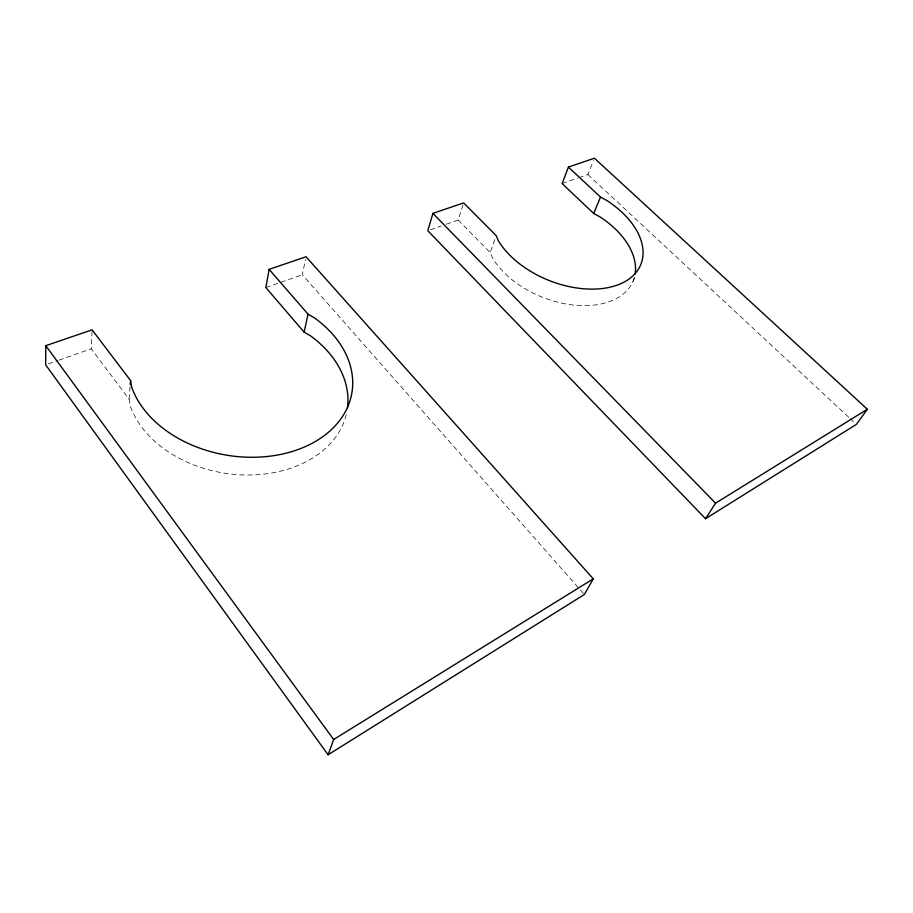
<?xml version="1.0" encoding="UTF-8"?>
<svg xmlns="http://www.w3.org/2000/svg" width="913" height="913" viewBox="0 0 913 913"><rect width="100%" height="100%" fill="white"/><g stroke="black" fill="none" stroke-linecap="round" stroke-linejoin="round"><path stroke-width="0.68" stroke-dasharray="4.57 3.42" d="M346.255 414.559A111.363 81.862 9 0 1 241.717 474.886A111.363 81.862 9 0 1 130.125 405.577L129.087 399.175L91.254 348.823L92.042 331.202M129.087 399.175L130.137 385.868M583.407 593.439L302.317 274.756L305.478 259.52M446.309 224.221L458.212 220.056L463.621 202.903M634.227 277.906A78.472 49.165 21.8 0 1 569.997 304.622A78.472 49.165 21.8 0 1 492.541 258.025L490.247 252.581L495.257 238.19M578.876 177.704L587.892 174.543L593.404 160.734M632.903 281.524L635.243 276.513M48.332 363.888L57.724 360.589M59.06 360.121L91.254 348.823M265.843 287.561L302.317 274.756M430.445 229.791L441.025 226.082M562.111 183.581L577.587 178.161M587.892 174.543L849.101 417.583M850.151 418.553L854.306 422.422M458.212 220.056L490.247 252.581"/><path stroke-width="1.37" d="M269.118 269.358L308.035 314.186L314.551 317.952A113.109 82.056 9.3 0 1 299.407 449.025A113.109 82.056 9.3 0 1 131.632 386.975L130.559 380.55L92.099 329.844L45.787 345.673L45.65 364.835L328.098 754.777L584.354 594.5L593.279 578.842L306.049 256.747L269.118 269.358L265.843 287.561L304.12 332.127L310.534 335.858A111.363 81.862 9 0 1 347.499 407.757M130.251 384.544L130.559 380.55M304.12 332.127L308.035 314.186M568.434 167.09L600.503 197.094L606.985 200.598A79.477 49.005 21.8 0 1 617.896 284.856A79.477 49.005 21.8 0 1 498.509 241.021L496.158 235.577L463.621 202.903L432.922 213.391L427.809 230.715L705.532 518.71L856.394 424.362L867.35 409.252L594.409 158.223L568.434 167.09L562.111 183.581L593.701 213.482L600.092 216.952A78.472 49.165 21.8 0 1 635.094 274.105M328.098 754.777L333.656 739.507L593.279 578.842M593.701 213.482L600.503 197.094M705.532 518.71L715.564 503.177L867.35 409.252M432.922 213.391L715.564 503.177M45.787 345.673L333.656 739.507"/></g></svg>
